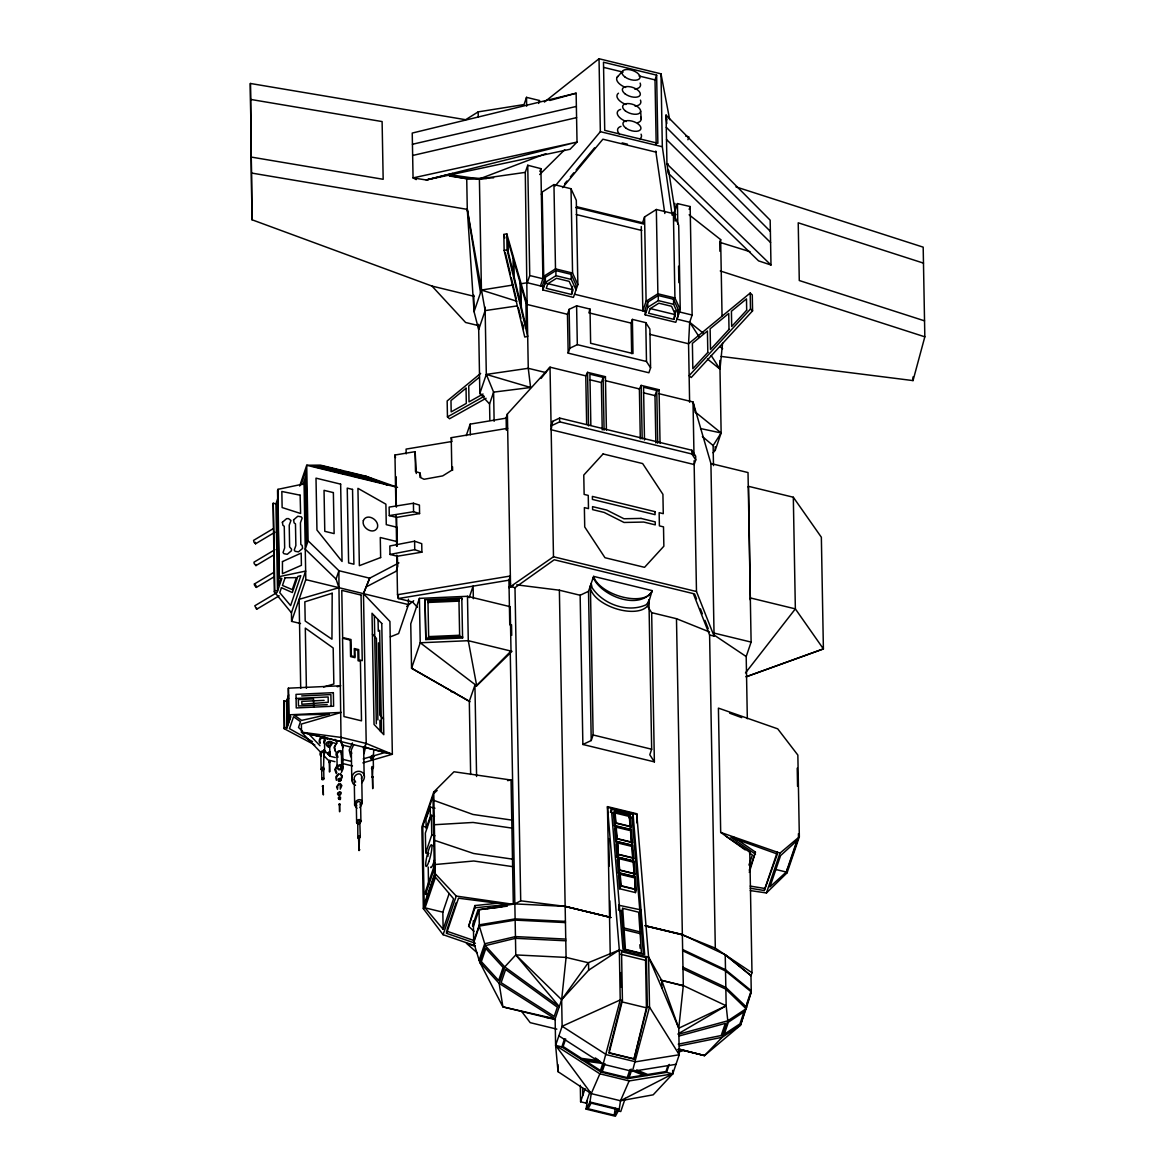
<?xml version="1.0" encoding="UTF-8"?>
<svg xmlns="http://www.w3.org/2000/svg" width="1175" height="1175" viewBox="0 0 1175 1175"><rect width="100%" height="100%" fill="white"/><g stroke="black" fill="none" stroke-linecap="round" stroke-linejoin="round"><path stroke-width="1.5" d="M474.171 296.335L431.974 286.068L251.979 219.754L250.378 83.469L465.638 119.718L478.166 111.875L524.05 104.56L526.503 97.349L539.648 100.551L538.664 103.429M250.378 83.469L251.979 219.754M631.665 353.69L631.107 323.11L632.37 319.394L645.78 322.655L649.878 329L650.583 367.834L648.908 372.769L568.171 353.132L567.466 314.298L527.105 304.472L525.284 172.373L527.737 165.249L540.897 168.642L542.909 278.739L529.749 275.537L527.737 165.249M329.367 771.902L329.499 761.65L329.911 771.608M339.105 770.036L337.152 768.23L336.902 753.909L339.502 751.045L341.44 752.852L341.69 767.158L340.28 769.581M337.152 768.23C336.432 765.483 341.161 762.928 341.69 766.467M339.267 804.552L339.619 811.778L339.81 804.258M341.44 752.852L341.279 754.232M342.645 746.801L341.088 742.703M342.659 745.538L343.041 768.847L341.411 772.43M355.54 785.297L352.999 783.652L351.81 780.508L351.296 749.929L353.734 744.612M351.81 780.508C350.826 765.718 371.726 770.433 361.709 782.917M356.965 808.268L354.703 805.36L354.233 779.568C353.043 775.059 360.843 770.859 361.724 776.675L362.179 803.597L359.858 807.592M354.703 805.36C353.513 800.851 361.312 796.65 362.194 802.466M357.934 824.424L356.642 822.764L356.319 804.743C355.628 802.158 360.079 799.764 360.593 803.083L360.916 821.766L359.036 824.336M356.642 822.764C355.966 820.194 360.417 817.785 360.916 821.119M357.553 822.412L358.316 820.737L359.77 820.84L360.284 837.158L358.889 838.7L357.832 837.731L357.787 823.043M357.832 837.731L358.918 835.88L360.284 836.776M358.522 837.467L359.491 836.776L359.08 850.612L358.522 837.467L359.594 837.041M358.757 850.201L359.829 849.775M360.005 821.472L358.933 823.322M360.593 803.083L360.137 805.022M361.724 776.675L361.445 778.966M363.604 748.901L363.633 747.021L364.147 775.735M365.748 746.198L364.015 753.704M371.785 767.804L372.857 767.084L372.446 777.615L371.785 767.804L372.974 767.393M371.961 777.13L373.136 776.719M372.313 776.998L372.725 788.675L372.783 776.837M372.005 758.624C369.258 757.787 373.767 754.423 373.136 757.669M373.415 767.231L372.739 768.626L371.52 768.494L372.02 766.555L373.415 767.231L373.224 757.038M373.797 749.679L373.195 758.8M668.575 170.36L674.979 210.736L677.432 203.583L690.151 206.55L692.134 315.047L689.681 322.244L688.55 343.761L689.622 402.261M322.743 770.727L321.113 769.434L320.834 753.939L322.714 751.633L323.933 752.999L323.507 770.257M321.113 769.434L322.596 767.187L324.227 768.494M320.173 742.394C317.544 737.371 327.12 736.211 323.874 741.836M323.933 752.999L323.771 753.939M324.476 739.751L324.726 752.764L323.639 755.422M322.758 786.369L323.36 794.946L323.213 786.237M516.706 584.856L559.373 590.202L566.086 957.405L561.65 999.719L555.129 1018.842L555.613 1045.398L558.037 1071.673L591.231 1093.631L620.503 1100.755L653.183 1094.821L672.732 1073.891L679.253 1054.753L678.768 1028.213L683.307 985.575L676.477 618.696L651.655 612.66L647.983 606.961M750.355 599.999L748.548 486.332L793.316 497.231L821.354 537.239L823.396 648.908L746.213 676.771M707.453 359.007L719.981 369.126L722.552 343.291M672.673 1070.352L672.732 1073.891L629.139 1080.941L620.503 1100.755L619.24 1109.141L615.392 1116.25L586.105 1109.127L587.368 1100.74L586.09 1103.119L580.597 1101.783L580.303 1085.362M586.105 1109.127L589.967 1102.018L591.231 1093.631L599.867 1073.818L629.139 1080.941M614.231 1115.134L617.272 1109.494L591.113 1103.134L588.073 1108.759L614.231 1115.134L615.274 1108.231M277.227 592.406L254.799 605.786L256.576 609.193L256.738 608.18M342.63 748.152L342.968 745.42L341.264 742.38M341.499 777.953L341.514 775.603L340.089 774.281M609.091 1050.905L621.531 1001.776L646.426 1007.827L634.015 1059.057L647.322 1006.549L646.426 957.772L621.546 951.706L622.427 1000.483L609.135 1053.006L634.015 1059.057M721.186 356.436L913.019 380.597L924.828 336.814L923.183 247.161L735.947 186.884M640.213 915.398L640.933 909.905L618.784 905.235M745.141 1010.045L740.5 1025.232L704.53 1055.591L678.518 1049.26M678.298 1034.308L727.795 1020.811L746.11 1008.752L751.266 991.876L750.972 975.691L751.985 972.724L749.768 852.139L726.385 836.468M610.413 812.307L611.397 809.267L633.105 814.554L644.678 954.453L622.97 949.18L611.397 809.267M630.255 829.756L631.166 826.892L630.211 815.377L614.378 811.514L613.467 814.378L614.422 825.893L630.769 829.726L631.489 843.077L630.769 829.726M615.054 811.984L615.964 822.897L630.49 826.436L629.58 815.509L615.054 811.984L614.76 812.909L629.286 816.449L630.197 827.376M614.422 825.893L615.333 823.043L614.378 811.514M615.964 822.897L615.656 823.837L615.054 816.552M615.553 825.731L614.643 828.595L615.715 841.608L631.548 845.457L632.473 842.607L631.386 829.594L615.553 825.731L616.64 838.759L615.715 841.608M630.461 830.666L615.935 827.127L616.229 826.187L616.963 839.552L616.229 830.681M616.86 841.447L615.95 844.296L617.022 857.324L632.855 861.172L633.766 858.323L632.693 845.295L616.86 841.447L617.933 854.46L617.022 857.324M617.536 841.902L618.256 855.253L617.536 841.902L632.062 845.442L632.796 858.793L632.062 845.442M629.286 816.449L629.58 815.509M629.301 818.226L630.211 815.377M618.153 857.163L617.242 860.012L618.314 873.025L634.148 876.888L635.073 874.024L633.986 861.011L618.153 857.163L619.24 870.176L618.314 873.025M618.828 857.618L619.563 870.969L618.828 857.618L633.354 861.143L634.089 874.508L633.354 861.143M643.415 953.982L632.135 817.594L633.105 814.554M630.476 832.443L631.386 829.594M619.46 872.863L618.549 875.727L619.622 888.741L635.455 892.589L636.365 889.739L635.293 876.726L619.46 872.863L620.532 885.891L619.622 888.741M620.708 884.907L620.136 873.319L634.662 876.858L635.396 890.209L634.662 876.858M620.855 886.684L620.136 873.319M622.677 908.319L625.438 949.4L641.447 953.292L638.686 912.211L622.677 908.319L621.472 912.108L624.586 949.811M273.217 503.238L274.803 590.467L277.52 591.128L275.934 503.899L273.217 503.238L274.333 591.862L291.444 612.807L291.591 621.369L300.506 623.528M291.591 621.369L305.808 579.627L304.061 483.85L277.946 489.343L277.535 490.562L279.121 577.792L281.838 578.452L277.52 591.128M275.934 503.899L278.093 497.568M299.669 486.009L306.719 465.271L320.334 465.124L365.748 476.169L395.813 486.758L396.416 507.071M301.05 484.717L305.764 470.881L305.853 475.875L302.915 484.526M274.333 591.862L274.803 590.467M279.121 577.792L277.946 489.343M280.59 579.363L278.695 584.93L277.197 502.988M397.547 487.361L306.719 465.271L308.1 540.794L305.25 549.18L336.065 579.099L338.958 587.691L341.073 741.572L392.347 754.262L389.924 621.457L363.472 593.654L369.67 578.188L398.927 562.898M291.444 612.807L305.647 571.079L279.532 576.572M284.1 700.726L284.585 727.369L286.994 727.957L286.509 701.313L284.1 700.726L284.144 728.662L314.871 744.994M337.284 686.773L340.75 685.759L288.374 688.183L288.418 716.104L290.827 716.691L286.994 727.957M286.509 701.313L288.697 694.88M288.507 696.467L286.979 700.976L287.42 725.651L290.357 717.029M287.008 703.061L288.697 698.097M288.066 703.752L287.904 721.788L289.946 715.781L289.961 716.985L289.109 719.482L288.374 688.183M284.144 728.662L284.585 727.369M288.418 716.104L288.859 714.826L341.249 712.403L301.373 724.064L301.52 732.172L320.408 752.029M287.361 722.419L288.36 719.497L288.022 701.313M336.065 579.099L338.914 570.712L308.1 540.794M362.869 762.883L392.347 754.262L364.191 747.197L366.218 743.467L363.472 593.654L369.67 578.188L338.914 570.712L338.958 587.691L299.096 599.353L300.712 688.344M252.008 173.122L467.283 209.37L485.143 310.597L478.666 329.617L474.068 311.683L467.283 209.37L466.725 178.718L445.516 174.84M541.367 194.433L542.189 192.024L553.954 184.578L571.021 188.734L576.308 200.323L577.85 284.629L573.415 297.392L542.835 289.946L542.732 284.864L545.317 277.271L555.863 270.603L571.168 274.333L575.912 284.717L576 289.814L571.27 279.43L571.168 274.333M485.084 307.13L486.318 374.414L479.841 393.449L489.564 403.994L489.857 420.415M408.386 599.235L408.489 604.611L398.633 633.545L390.335 636.865M466.225 435.661L470.162 424.131L505.984 418.183L507.394 414.011L550.018 367.173L585.767 375.868L586.648 423.969M470.646 774.472L469.31 701.284L474.92 685.172L476.653 685.495L511.008 651.097L510.2 606.697L467.474 596.298L419.402 598.383L410.751 623.822L411.558 668.222L470.044 701.739M520.246 283.865L527.311 282.734L529.749 275.537M489.564 403.994L493.603 392.127L486.318 374.414L528.265 368.304L546.008 372.622M540.456 285.936L543.731 276.331L542.189 192.024M542.835 289.946L545.406 282.367L545.317 277.271M571.535 294.484L573.092 289.931L569.185 281.368L556.48 278.284L547.8 283.777L546.258 288.33L571.535 294.484L572.475 286.348M469.192 597.664L473.114 586.119L473.349 598.692M567.466 314.298L569.141 309.348L576.602 305.823L590.012 309.084L590.628 343.262L633.002 353.572L632.37 319.394M656.193 144.437L655.018 79.885L656.634 75.156L603.48 62.216L604.728 130.352L657.868 143.291L656.634 75.156M568.171 353.132L569.86 348.197L569.141 309.348M589.16 311.566L590.012 309.084M551.09 425.967L552.661 421.355L559.608 418.065L691.84 450.231L695.659 456.15L695.732 459.924L694.161 464.536L551.148 429.742L552.661 421.355M433.751 791.994L435.235 873.701L456.252 896.055L513.313 904.324L511.052 780.038L453.991 771.769L433.751 791.994L421.854 826.95L423.338 908.657L443.093 934.698L475.17 945.757M422.75 826.275L432.988 796.209L434.412 874.45L424.19 904.515L422.75 826.275L427.494 827.42M426.437 816.552L429.316 808.106M430.212 807.049L425.982 819.46L426.158 828.595L430.373 816.199L430.212 807.049L434.941 808.209M509.759 624.865L508.937 580.186L510.361 576.014L397.517 594.726L398.354 598.53L412.587 601.997L417.404 607.284M434.559 816.126L431.401 815.347L425.365 833.06L425.732 852.742L428.89 853.505M510.493 583.549L509.083 587.72L513.46 585.4M585.767 375.868L587.559 372.343L605.433 376.69L606.418 430.256M425.732 852.742L431.754 835.028L431.401 815.347M642.387 223.338L644.561 216.934L656.34 209.488L673.407 213.644L678.695 225.233L680.237 309.539L676.962 319.145L689.681 322.244L703.414 333.289M433.208 845.838L434.295 842.622M435.176 863.096L425.512 891.487L425.57 894.263L428.728 895.027M425.57 894.263L435.235 865.872M602.232 429.903L601.365 382.565L603.127 377.395L589.909 374.179L590.849 425.144M423.338 908.657L435.235 873.701M433.839 880.002L435.543 874.993M425.056 907.834L435.47 877.255L453.55 898.757L443.151 929.337L425.056 907.834L442.828 912.167L443.151 929.337M687.904 139.737L688.873 136.858L685.701 136.094M644.561 216.934L646.103 301.241L642.828 310.846L641.286 226.54M647.704 302.181L645.119 309.759L645.207 314.856L675.801 322.303L678.386 314.724L678.283 309.627L673.554 299.243L658.235 295.512L647.704 302.181L647.792 307.277L645.207 314.856M442.828 912.167L449.188 893.47M443.093 934.698L456.252 896.055M447.073 929.425L456.194 902.65M475.449 943.275L446.544 933.347L458.514 898.214L507.585 904.486L474.95 907.805L468.649 926.341L474.01 931.261M640.302 438.804L639.391 388.925L641.183 385.385L659.058 389.733L660.042 443.313M673.921 319.394L675.463 314.841L671.571 306.278L658.867 303.194L650.186 308.687L648.629 313.24L673.921 319.394L674.993 310.876L675.082 315.972M500.286 902.973L474.906 905.558L468.649 926.341M678.283 309.627L677.74 316.618M472.497 925.973L478.034 909.714L501.857 906.938M473.422 926.326L479.033 909.847L514.856 903.898L565.146 906.38L609.546 917.058M588.513 591.304L580.142 595.255L582.873 744.48L591.231 740.514L588.513 591.304L593.595 576.382L652.14 590.614L648.923 601.6L646.118 604.787C627.788 613.188 602.995 604.317 592.171 587.794L591.187 583.417M655.856 442.946L654.989 395.623L656.752 390.438L643.548 387.221L644.502 440.008M473.701 941.307L479.312 924.828L515.135 918.894L565.425 921.376M555.467 1019.665L502.9 1006.872L479.694 962.119L473.716 942.541L479.327 926.062L479.033 909.847M479.121 960.254L484.732 943.775L515.458 936.592L565.748 939.075M481.985 964.925L479.694 962.119L485.304 945.64L479.327 926.062L515.149 920.113L565.439 922.595M591.231 740.514L593.125 734.977L590.393 585.767A30.55 15.231 18.8 0 0 590.599 588.69M647.998 602.775L648.938 600.014A30.55 15.231 18.8 0 1 623.954 610.648A30.55 15.231 18.8 0 1 591.054 590.217M713.137 452.801L715.237 450.319L721.142 432.958L719.82 360.475M648.938 600.014L651.67 749.224L649.79 754.761L654.372 761.87L582.873 744.48M748.284 487.096L748.548 486.332M620.503 1100.755L672.732 1073.891L666.533 1072.378L627.876 1078.621L601.057 1072.099L561.826 1046.91L564.543 1038.935M565.674 1038.935L563.104 1046.514L581.566 1058.381L599.705 1060.79M750.326 598.751L750.59 597.987L795.357 608.885L823.396 648.908L746.213 676.756M580.597 1101.783L585.062 1088.652M586.09 1103.119L590.012 1091.59M603.113 1064.242L620.238 999.954L619.328 949.987L607.46 806.623L636.747 813.746L648.6 957.111L649.511 1007.078L632.4 1071.365L603.113 1064.242L558.874 1035.836M601.057 1072.099L603.759 1064.124M604.963 1063.551L602.246 1071.527L627.215 1077.607L629.932 1069.632M747.329 718.718L746.198 656.546L751.119 642.093L748.02 472.556L710.919 463.538L693.015 401.968L658.969 393.684M646.426 1007.827L645.56 960.342L646.426 957.772M627.876 1078.621L631.137 1069.059M631.533 1070.454L629.139 1077.49L643.342 1075.198L633.222 1071.13M625.217 1098.419L620.752 1111.55L618.065 1110.889M645.075 925.592L682.367 934.566L645.736 925.988M683.204 985.869L660.423 980.067M668.017 1065.475L665.946 1071.541L647.748 1074.479L636.586 1070.014M666.533 1072.378L669.251 1064.403M749.768 852.139L749.488 852.962L752.367 855.018L748.945 865.079M749.253 870.264L755.437 852.095L733.714 837.158M749.298 872.393L755.437 852.095M750.311 890.591L766.438 892.956L779.994 853.123L799.338 836.806L797.854 755.084L777.718 728.838L718.41 708.114L720.686 832.399L745.156 849.877M786.266 872.026L796.929 840.683L780.597 855.576L769.933 886.919L786.266 872.026L774.589 869.192M787.94 868.31L797.898 839.038M766.438 892.956L787.074 872.834L799.338 836.806M746.757 1003.832L751.251 990.657L725.504 969.727L682.646 949.547M689.167 209.4L690.151 206.55M719.893 251.259L719.732 242.3L720.657 239.612L689.137 214.819M539.913 171.491L540.897 168.642M639.934 911.976L640.213 911.154M750.252 888.241L764.264 890.518L777.336 851.919M764.264 890.518L777.38 854.063M341.558 755.29C345.332 746.125 330.924 752.602 337.974 757.229M341.514 770.903L341.558 766.232M340.236 794.124C341.661 790.658 336.226 793.11 338.885 794.843M651.743 591.789C638.289 610.501 601.233 595.857 593.184 577.542M713.489 465.608L713.122 445.545L721.142 432.958L695.438 412.19M682.367 934.566L725.225 954.746L726.165 1005.756L678.768 1028.213L661.731 980.435L648.6 957.111L619.328 949.987L588.249 962.736L561.65 999.719L562.135 1026.26L555.613 1045.398L591.231 1093.631M352.441 742.967L349.195 750.105L350.767 756.832M340.148 780.391L339.766 778.775L338.973 780.494M341.044 779.936L342.351 776.087L340.353 773.517M340.28 787.97L340.324 784.694M339.766 798.368L339.502 797.252L338.958 798.442M340.104 798.809C342.263 795.343 336.212 797.091 338.973 799.25M745.493 672.923L795.357 608.885L793.316 497.231M541.029 378.453L550.018 367.173L553.484 556.759L510.552 586.589L507.394 414.011M323.757 742.938L325.049 740.47L324.153 737.43M555.188 185.958L600.352 131.673L599.03 58.75L660.996 73.834L669.691 119.762M564.632 183.799L566.923 181.038M570.374 176.882L573.841 172.74M576.132 169.964L594.565 147.83M562.59 187.648L602.893 139.208L656.032 152.148L655.768 151.076L664.815 213.483M617.007 77.447L622.28 71.469M619.328 949.987L588.66 970.183L561.65 999.719L515.781 954.922L510.244 651.493L511.008 651.097M750.193 293.045L750.487 309.01L689.137 375.662L691.223 377.528L752.573 310.861L752.279 294.91L750.193 293.045L688.55 343.761L649.951 334.361M588.264 962.722L566.086 957.405L515.781 954.922L504.751 966.893L499.14 983.372L502.9 1006.872L555.129 1018.842L499.14 983.372L479.694 962.119M604.523 377.63L605.433 376.69M658.147 390.688L659.058 389.733M678.577 1049.113L704.53 1055.591L722.184 1037.29L740.5 1025.232L746.595 1007.137L725.827 987.426L682.969 967.245M273.041 528.765L253.594 540.368L254.035 542.277L255.562 543.79L274.994 532.187M255.562 543.79L255.357 542.321M274.935 549.68L253.991 562.179L254.197 563.633L255.959 565.586L273.907 554.879M255.959 565.586L255.944 564.558M273.834 572.387L254.387 583.99L254.593 585.444L256.356 587.397L274.304 576.69M256.356 587.397L256.165 585.943M256.752 609.208L279.18 595.813M539.692 174.517L564.72 149.695M419.402 598.383L420.224 642.769L476.712 685.818L512.006 651.332L468.282 640.698L420.224 642.769L411.558 668.222L469.427 701.343M434.5 792.905L437.159 790.408M336.814 742.747L334.023 747.52L335.712 751.912M336.931 743.055L334.625 746.198L335.125 750.869M337.328 765.101L334.743 769.537L336.3 773.635M337.651 765.938L335.595 769.463L336.828 772.709M340.016 768.92C344.084 764.249 334.86 765.571 338.797 769.199M340.251 781.316C344.304 776.66 335.095 777.982 339.017 781.61M340.207 789.189L341.852 785.561L340.251 783.505M340.001 795.284C344.583 789.394 333.627 792.538 339.076 795.637M480.634 373.415L447.161 400.954L447.455 416.905L449.54 418.755L486.068 398.266M479.356 377.234L468.737 385.973L469.016 401.879L483.043 394.022M406.668 606.491L413.688 600.733M544.392 102.063L599.03 58.75M510.552 586.589L514.988 587.662L554.233 559.77L693.309 593.61L709.597 635.014L715.311 948.152L751.985 972.724M543.731 276.331L555.496 268.884L572.563 273.041L577.85 284.629M545.406 282.367L555.951 275.699L571.27 279.43M646.103 301.241L657.883 293.794L674.935 297.951L680.237 309.539M647.792 307.277L658.323 300.609L673.642 304.34L678.386 314.724M678.078 1033.882L726.165 1005.756L727.795 1020.811L722.184 1037.29L679.385 1045.912M447.455 416.905L483.982 396.416M329.455 747.168C338.885 737.812 319.394 741.263 328.736 747.329M338.65 773.649L335.977 776.616L336.373 780.317M338.723 774.398L336.593 776.763L336.564 779.113M338.885 783.622L336.564 786.809L337.563 789.409M339.002 784.592L337.563 786.192L337.768 788.19M509.436 607.108L510.2 606.697M514.856 903.898L520.716 900.814L565.146 906.38L610.868 917.499L565.146 906.38M366.82 586.575L396.078 571.285L397.752 566.35L397.312 556.23L389.997 554.453L389.836 545.978L414.599 541.19L421.737 543.687L421.884 552.162L397.312 556.23M569.86 348.197L577.322 344.657L646.485 361.489L650.583 367.834M552.72 425.13L559.682 421.84L691.913 454.005L695.732 459.924M545.832 153.661L479.4 178.938L466.725 178.718L449.584 176.059M677.725 1052.462L682.881 1050.67L677.857 1049.451M323.58 686.993L333.847 683.997L333.186 647.983L305.309 628.111L306.411 688.344M363.207 758.903L369.934 756.935M373.312 755.951L385.092 752.499M549.841 100.477L576.132 93.207L577.028 142.058L570.037 149.269L426.231 179.981L413.057 177.895L412.234 133.069L576.132 93.207M679.341 1035.924L725.327 1023.381L721.186 1035.542L678.254 1044.178M452.801 173.415L426.231 179.981L577.028 142.058L413.057 177.895L416.229 179.599M412.44 144.275L576.367 106.426M412.645 155.482L576.572 117.632M506.778 233.825L507.071 249.79L527.692 336.388L524.755 337.019L504.134 250.407L503.84 234.457L506.778 233.825L527.105 304.472M504.134 250.407L507.071 249.79M389.997 554.453L414.746 549.665L421.884 552.162M395.902 506.601L394.962 455.019L415.142 451.67L415.509 471.528L419.93 472.938L420.004 477.329L424.058 479.282L442.711 475.89L451.832 470.206L451.244 437.673L507.659 428.302M452.081 441.462L406.095 449.1L406.183 453.888M396.607 517.382L419.578 513.563L419.431 505.088L413.409 503.238L389.131 507.115L389.278 515.59L396.607 517.382L397.135 546.213M508.937 580.186L398.354 598.53L398.296 594.961M507.571 780.611L511.052 780.038M632.4 1071.365L675.992 1064.33M513.181 284.996L481.427 290.049L474.068 311.683L473.76 295.189M389.278 515.59L413.571 511.712L419.578 513.563M485.143 310.597L517.029 305.941M525.284 172.373L479.4 178.938L449.188 174.605M527.046 301.02L528.265 368.304L530.601 387.5L493.603 392.127L494.132 421.326M507.321 906.145L487.302 908.627M435.073 864.536L473.76 860.996L512.623 866.636M434.339 824.732L473.055 822.456L511.918 828.096M301.711 695.938L330.88 694.587L331.1 706.322M296.085 698.449L328.148 696.966L328.251 702.298L301.858 704.266L301.813 701.387L324.109 700.359M327.223 704.662L298.465 705.999L298.347 699.58L313.519 698.875L313.666 707.13M486.553 178.615L479.4 178.938L481.427 290.049L516.956 301.27M461.804 598.163L462.583 637.996L425.82 639.582L425.042 599.749L461.804 598.163L461.878 599.485M427.964 601.13L458.94 599.793L458.999 601.13L428.038 602.467L427.964 601.13L428.684 637.937L428.611 636.615L459.587 635.264L459.66 636.6L458.94 599.793M425.747 638.245L462.509 636.659L462.583 637.996M466.725 178.718L493.632 177.807M668.267 163.942L666.945 163.927L666.049 115.091L770.168 220.18L770.991 265.007L758.58 260.879L668.443 173.312L666.945 163.927L770.991 265.007M254.387 583.99L255.651 585.047M565.777 940.793L515.487 938.311L485.304 945.64L504.751 966.893L559.3 1006.593L515.781 954.922M371.887 759.461C368.01 758.844 372.945 752.646 373.929 756.803M301.52 732.172L341.073 741.572L301.52 732.172L341.705 737.503L366.218 743.467L392.347 754.262M581.434 1059.497L600.792 1062.068M511.771 820.091L472.923 814.451L433.898 800.41M512.491 859.131L473.628 853.491L434.633 840.36M750.208 886.097L764.235 888.373M545.699 1017.286L555.129 1018.842M323.507 737.077C320.246 736.27 317.72 741.234 320.143 743.481M250.672 99.434L382.11 121.568L383.168 179.29L251.729 157.156M700.564 428.552L721.142 432.958M603.642 67.386L623.132 72.13M639.068 76.008L655.018 79.885M600.352 131.673L662.333 146.757L672.129 215.231M622.104 142.88L627.421 144.172M577.189 206.829L644.018 223.088M575.706 207.476L644.282 224.161M576.205 214.511L641.8 230.462M679.414 311.948L692.134 315.047M546.155 283.234L571.447 289.388M650.23 308.555L673.833 314.298M527.311 282.734L543.863 286.773M574.575 294.235L646.25 311.683M588.748 312.8L631.107 323.11M479.371 325.827L465.594 322.479L431.974 286.068M605.345 380.641L639.391 388.925M589.806 379.76L601.365 382.565M643.43 392.803L654.989 395.623M339.325 470.749L353.983 474.318L359.139 477.52M318.44 466.357L368.186 478.46M328.148 469.427L365.293 478.475L362.267 476.595M375.486 481.265L338.194 472.188L332.158 468.428M553.484 556.759L696.481 591.539L714.077 636.116L709.597 635.014M559.373 590.202L580.142 595.255M714.018 633.075L751.119 642.093M305.808 579.627L408.489 604.611M450.965 691.576L454.475 692.428M593.125 734.977L651.67 749.224M608.18 807.489L636.101 814.275M331.497 742.365L335.051 743.232M342.175 744.965L349.283 746.698M612.087 812.718L615.436 813.526M628.787 816.787L632.135 817.594M615.333 823.043L631.166 826.892M323.742 749.679L329.984 756.23L335.316 757.537M342.439 759.27L351.325 761.429M334.963 761.664L327.957 759.961L324.183 755.995M341.969 763.368L352.471 765.924M617.257 838.612L631.783 842.152M616.64 838.759L632.473 842.607M617.227 842.842L631.768 846.367M618.564 854.328L633.09 857.853M617.933 854.46L633.766 858.323M618.535 858.543L633.061 862.083M619.857 870.029L634.383 873.568M619.24 870.176L635.073 874.024M619.827 874.259L634.368 877.798M431.754 835.028L434.912 835.792M621.164 885.744L635.69 889.284M620.532 885.891L636.365 889.739M621.854 910.919L618.505 910.111L619.225 904.632M645.178 925.841L682.249 934.859L715.311 948.152M624.322 928.059L640.316 931.966M623.808 929.66L639.802 933.552M620.664 954.276L645.56 960.342M622.427 1000.483L620.238 999.954L562.135 1026.26L606.373 1054.68L635.66 1061.803L679.253 1054.753L649.511 1007.078L647.322 1006.549M556.832 1029.138L530.219 1022.661L521.627 1011.44M608.65 1052.653L633.531 1058.719M561.826 1046.91L555.613 1045.398L599.867 1073.818M589.967 1102.018L619.24 1109.141M679.047 1049.084L704.53 1055.591M486.318 374.414L530.601 387.5M719.732 242.3L750.032 251.7M923.477 263.127L798.222 222.809L799.279 280.531L924.534 320.848M720.26 270.955L924.828 336.814M473.716 940.441L446.515 931.085L446.544 933.347M474.817 946.213L466.46 943.334L477.094 952.719M720.686 832.399L779.994 853.123M777.468 854.093L730.85 837.305L755.481 854.225M729.675 713.196L741.719 717.631M676.477 618.696L709.538 631.974M634.353 1070.352L647.205 1075.507M365.748 476.169L375.545 480.237M378.82 481.588L386.986 484.967M328.559 745.802L327.796 743.804L329.705 742.453L330.572 743.569L329.676 745.538L329.984 756.23M682.66 950.766L725.518 970.947L751.266 991.876L745.655 1008.356L745.64 1007.137M682.998 968.978L725.856 989.159L746.11 1008.752M726.165 1005.756L683.307 985.575L661.731 980.435L661.863 987.999L678.768 1028.213M321.304 756.127C317.162 754.056 323.859 747.55 324.726 752.764M312.55 741.631L289.491 728.676L293.559 716.735L300.477 721.67L298.509 727.442L302.401 731.202M595.27 1057.941L598.222 1059.835M713.93 634.926L746.198 656.546M484.232 396.504L479.841 393.449L478.607 324.315M719.908 346.537L722.654 348.74M725.225 954.746L750.972 975.661L725.504 954.996M702.371 436.512L713.122 445.545M750.487 309.01L752.573 310.861M336.447 742.012L334.978 739.369M337.754 756.142L336.902 754.6M341.484 764.749L343.056 767.583M355.658 782.109L354.233 779.568M673.348 212.205L675.992 214.672M666.504 139.502L770.58 242.593M666.284 127.297L770.374 231.387M372.402 634.162L376.411 638.377L377.895 719.923M383.52 719.012L379.804 715.105L378.482 642.857M324.726 736.696L327.223 739.31M308.775 733.934L319.997 745.743M321.333 755.055L320.834 753.939M661.833 987.955L648.6 957.111M689.681 322.244L699.463 337.372M711.183 355.511L719.981 369.126M356.73 805.83L356.319 804.743M694.557 593.874L696.511 598.853M700.418 608.782L702.371 613.761M704.971 620.385L708.231 628.669M503.84 234.457L504.853 237.982M505.338 252.816L510.376 273.966M511.272 277.755L516.251 298.656M518.395 307.674L520.922 318.249M521.759 321.774L523.433 328.809L523.374 325.196M351.281 751.794L351.692 753.498M695.38 412.645L693.015 401.968L693.999 455.415M451.244 437.673L451.802 440.199M419.93 472.938L420.768 476.727M415.142 451.67L416.317 473.525M394.962 455.019L395.52 457.56M476.712 685.818L468.282 640.698L467.474 596.298M323.698 768.656L323.14 767.789L321.906 768.347A2.071 1.762 -1 0 0 321.642 769.273L321.877 779.524L323.61 779.539A2.071 1.762 -1 0 0 323.874 778.614L323.698 768.656A2.071 1.762 -1 0 1 323.419 769.566L322.449 770.168L321.642 769.273M323.874 778.614L323.316 777.762L322.097 778.32A2.071 1.762 -1 0 0 321.818 779.231M467.283 209.37L480.516 292.722M666.798 119.894L666.049 115.091L666.812 123.492M639.846 944.729L640.14 948.313M633.883 873.627L634.148 876.888M635.043 887.712L635.455 892.589M640.639 111.111L641.183 118.925M425.042 599.749L425.82 639.582M636.747 813.746L636.909 822.911M607.46 806.623L610.251 955.143M912.96 376.955L913.019 380.597M797.223 768.171L797.561 786.369M798.427 833.677L798.486 837.32M787.015 869.206L787.074 872.834M720.657 239.612L722.052 316.002M715.164 446.662L715.237 450.319M710.919 463.538L714.077 636.116M694.087 460.762L696.481 591.539M691.84 450.231L691.913 454.005M677.432 203.583L677.813 224.205M678.577 266.226L678.871 282.69M674.847 203.407L675.17 221.062M673.407 213.644L674.935 297.951M673.554 299.243L673.642 304.34M668.384 170.184L668.443 173.312M660.996 73.834L662.333 146.757M658.235 295.512L658.323 300.609M656.34 209.488L657.883 293.794M656.752 390.438L657.721 443.225M651.655 612.66L654.372 761.87M645.78 322.655L646.485 361.489M641.183 385.385L642.167 438.965M621.002 972.547L621.267 987.162M603.127 377.395L604.082 430.182M608.753 838.612L609.252 866.063M609.884 900.858L610.192 917.337M587.559 372.343L588.543 425.908M576.602 305.823L577.322 344.657M588.528 962.633L588.66 970.183M571.021 188.734L572.563 273.041M582.638 1088.109L582.771 1095.408M559.608 418.065L559.682 421.84M555.863 270.603L555.951 275.699M553.954 184.578L555.496 268.884M544.671 279.165L544.774 284.262M557.905 1064.55L558.037 1071.673M526.503 97.349L526.664 106.191M514.988 587.662L520.716 900.814M511.522 624.689L511.712 635.352M506.131 417.727L506.366 430.241M478.166 111.875L478.269 117.206M470.162 424.131L470.353 434.853M474.92 685.172L476.595 776.513M474.906 905.558L474.95 907.805M473.319 920.833L473.716 942.541M452.537 466.769L452.61 470.382M427.95 852.639L428.023 856.237M428.214 867.047L428.537 885.039M414.599 541.19L414.746 549.665M413.409 503.238L413.571 511.712M396.137 476.742L396.327 487.493M396.078 515.59L396.636 546.125M396.798 555.099L397.517 594.726M379.643 630.314L381.508 732.275M378.056 619.592L378.277 631.254M379.907 720.231L380.098 730.791M374.355 615.685L376.323 723.771M652.14 590.614A30.844 15.378 18.8 0 1 623.117 597.179A30.844 15.378 18.8 0 1 593.595 576.382M434.456 860.027A11.177 1.718 -76.3 0 1 430.564 867.135M640.434 100.11A12.47 6.213 18.8 0 1 634.999 106.058M625.923 104.502A12.47 6.213 18.8 0 1 618.476 93.207M640.742 117.148A12.47 6.213 18.8 0 1 637.761 122.67M626.231 121.539A12.47 6.213 18.8 0 1 620.664 109.348M641.065 134.17A12.47 6.213 18.8 0 1 639.949 138.812M619.225 133.774A12.47 6.213 18.8 0 1 620.988 126.386M640.125 83.073A12.47 6.213 18.8 0 1 634.676 89.021M625.614 87.464A12.47 6.213 18.8 0 1 618.168 76.169M282.455 561.591L282.441 573.679L301.402 565.322L301.182 553.058L282.455 561.591M332.187 593.243L331.952 639.215L305.192 621.032L304.839 601.82L332.187 593.243M327.854 753.425C330.527 758.756 331.409 747.506 327.854 753.425M328.559 753.366C329.94 756.068 330.322 750.384 328.559 753.366M328.721 762.046C330.087 764.749 330.527 759.035 328.721 762.046M338.958 804.405C340.016 806.52 340.397 802.07 338.958 804.405M339.164 798.838C340.706 801.908 341.22 795.431 339.164 798.838M322.273 778.922C323.125 781.199 323.933 776.631 322.273 778.922M322.405 786.237C323.316 788.469 323.992 783.989 322.405 786.237M282.367 522.288L282.925 525.342L284.262 526.238L284.658 547.947L283.028 552.529L283.968 553.719L287.273 554.292L291.415 550.767L291.547 549.151L289.623 546.904L289.226 525.196L290.974 520.481L288.477 518.601L286.612 518.645L282.367 522.288M293.574 519.879L294.117 522.934L295.468 523.83L295.865 545.538L294.235 550.12L295.16 551.31L298.465 551.883L302.607 548.358L302.107 545.376L300.829 544.495L300.433 522.787L302.166 518.072L301.226 516.838L297.818 516.236L293.574 519.879M363.354 520.569C361.18 527.957 373.826 535.58 377.439 527.487C379.613 520.099 366.952 512.476 363.354 520.569M306.146 478.24L304.957 481.706L306.102 543.775L307.277 540.309L306.146 478.24M281.427 587.72L279.753 592.655L290.607 605.595L300.815 575.647L297.804 576.455L292.34 592.523L281.427 587.72M285.084 577.762L282.47 585.473L292.296 589.615L296.379 577.63L285.084 577.762M485.804 948.519L481.353 961.591L498.655 980.493L503.106 967.422L485.804 948.519M505.617 969.507L501.123 982.682L554.248 1016.346L557.361 1007.166L505.617 969.507M602.848 1063.478L600.454 1070.513L586.031 1061.245L602.848 1063.478M728.368 1022.162L724.285 1034.191L739.927 1023.88L744.01 1011.851L728.368 1022.162M603.083 453.947L583.769 475.067L584.137 494.411L588.249 495.409L588.484 508.613L584.372 507.615L584.724 526.958L604.978 557.714L644.546 567.334L663.86 546.213L663.508 526.87L659.395 525.871L659.146 512.667L663.273 513.666L662.92 494.322L642.652 463.567L603.083 453.947M707.82 352.412L692.839 368.686L692.383 343.379L707.423 330.998L707.82 352.412M729.014 329.382L710.508 349.504L710.126 328.78L728.72 313.475L729.014 329.382M746.683 310.2L731.702 326.474L731.423 311.257L746.477 298.891L746.683 310.2M466.034 388.191L450.98 400.572L451.185 411.882L466.313 403.407L466.034 388.191M380.641 557.552L359.359 565.674L357.934 488.345L385.899 504.178L386.267 524.652L397.047 527.281L397.312 541.66L380.274 537.518L380.641 557.552M329.426 714.165L301.637 720.407L294.132 715.046L329.426 714.165M333.362 692.663L296.012 694.381L296.247 707.938L333.612 706.204L333.362 692.663M322.919 466.181L313.96 466.534L343.673 473.76L339.575 471.204L343.967 472.277L341.382 470.661L322.919 466.181M640.992 518.41L623.969 518.762L606.77 510.082L592.553 506.631L592.611 509.627L604.156 512.432L624.028 522.464L643.724 522.053L655.268 524.873L655.209 521.876L640.992 518.41M300.124 495.189L281.838 491.473L282.132 507.556L300.609 513.49L300.124 495.189M655.033 511.654L592.376 496.408L592.42 499.419L655.077 514.665L655.033 511.654M364.764 476.36L347.139 472.071L353.793 476.228L385.988 484.056L364.764 476.36M340.647 484.144L316.002 478.137L316.956 530.028L342.057 561.474L340.647 484.144M352.544 489.417L347.242 488.124L348.608 562.928L353.91 564.22L352.544 489.417M333.377 492.604L324.036 490.342L324.785 531.335L334.126 533.597L333.377 492.604M361.048 595.064L341.778 590.379L342.645 637.511L351.017 639.538L351.31 655.856L354.439 656.619L354.292 648.512L358.698 649.584L358.889 659.748L362.252 660.658L361.048 595.064M350.282 640.096L342.542 638.216L343.967 716.559L361.503 720.833L360.417 661.305L358.067 660.747L357.876 650.318L354.879 649.584L355.026 657.677L350.591 656.605L350.282 640.096M381.772 623.499L372.02 613.232L374.047 724.432L383.814 734.698L381.772 623.499M513.034 258.133L508.07 240.875L508.276 252.184L513.313 273.334L513.034 258.133M520.055 282.529L513.916 261.217L514.209 277.124L520.437 303.253L520.055 282.529M525.915 302.871L520.951 285.628L521.333 307.042L526.371 328.192L525.915 302.871M428.919 861.451A11.177 1.718 -76.3 0 0 431.46 844.766A11.177 1.718 -76.3 0 0 426.055 860.643A11.177 1.718 -76.3 0 0 428.919 861.451M625.629 127.869A9.385 4.685 18.8 0 0 640.669 129.338A9.385 4.685 18.8 0 0 629.521 120.658A9.385 4.685 18.8 0 0 625.629 127.869M624.689 76.772A9.385 4.685 18.8 0 0 639.743 78.24A9.385 4.685 18.8 0 0 628.581 69.56A9.385 4.685 18.8 0 0 624.689 76.772M625.012 93.794A9.385 4.685 18.8 0 0 640.052 95.278A9.385 4.685 18.8 0 0 628.904 86.597A9.385 4.685 18.8 0 0 625.012 93.794M625.32 110.832A9.385 4.685 18.8 0 0 640.36 112.315A9.385 4.685 18.8 0 0 629.212 103.62A9.385 4.685 18.8 0 0 625.32 110.832"/></g></svg>
